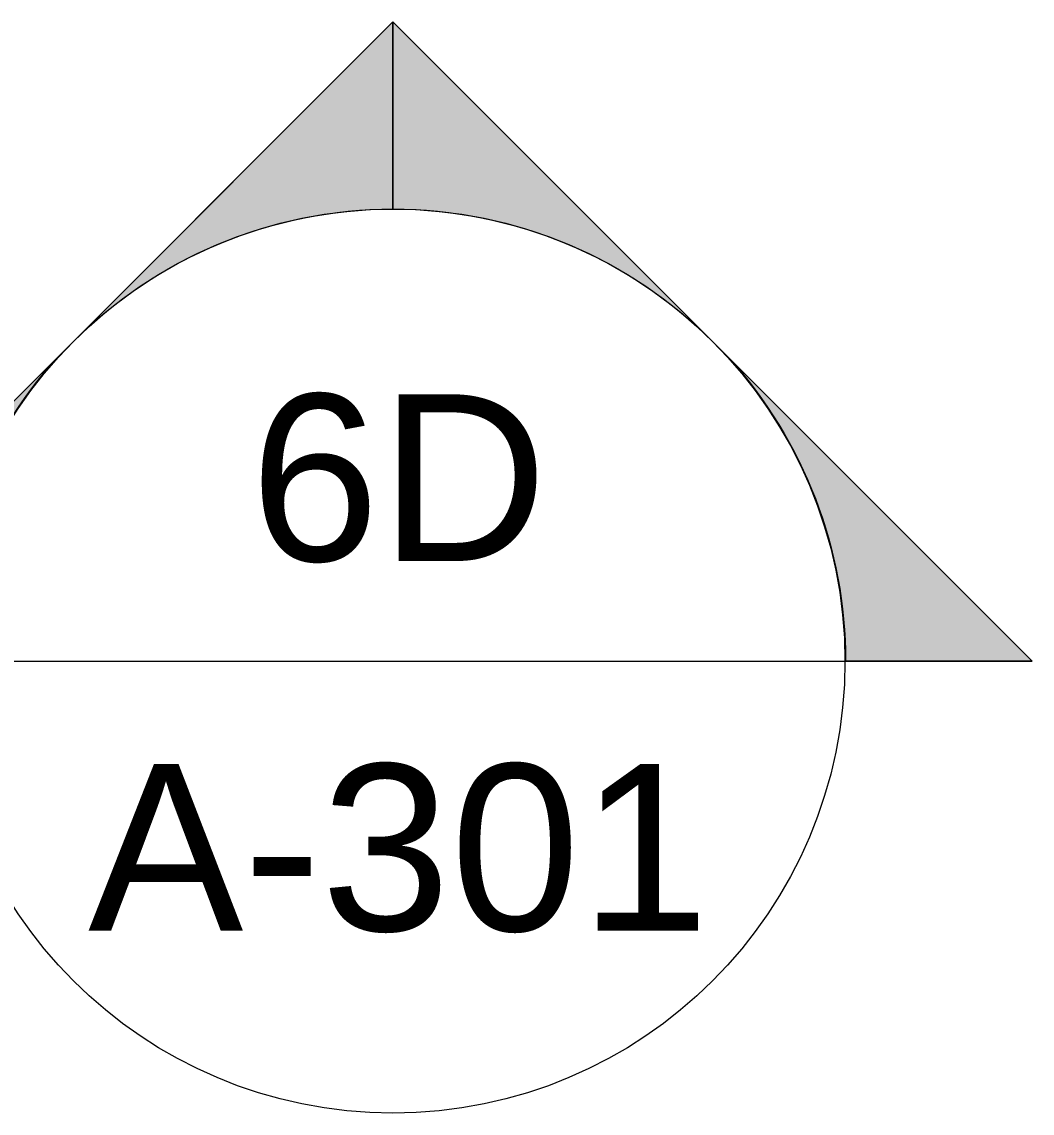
# Model space of a CAD drawing. Header units: inches. Extents: x 21290 to 29226, y -23522 to -20467.
# Drawn here: x 26564.4 to 26671.7, y -21260.5 to -21144.6 of the extents above; entities that cross this region are included whole.
import ezdxf

# ---------------------------------------------------------------- set-up
doc = ezdxf.new("R2010")
doc.units = ezdxf.units.IN
doc.header["$MEASUREMENT"] = 0
doc.layers.add('G-ANNO-SYMB', color=111, linetype='Continuous', lineweight=9)
doc.styles.add('Arial_1', font='arial.ttf', dxfattribs={"height": 17.703593})

# ---------------------------------------------------------------- blocks, each defined once
blk = doc.blocks.new('Section - Section Head - Filled-1526-Roof Low')
at = {"layer": 'G-ANNO-SYMB'}
h = blk.add_hatch(color=256, dxfattribs=at)
edge = h.paths.add_edge_path(flags=0)
edge.add_line((-0.42678, 0.17678), (-0.25, 0.35355))
edge.add_line((-0.25, 0.35355), (-0.25, 0.25))
edge.add_arc((-0.25, 0), 0.25, 90, 135)
h = blk.add_hatch(color=256, dxfattribs=at)
edge = h.paths.add_edge_path(flags=0)
edge.add_arc((-0.25, 0), 0.25, 45, 90)
edge.add_line((-0.25, 0.25), (-0.25, 0.35355))
edge.add_line((-0.25, 0.35355), (-0.07322, 0.17678))
h = blk.add_hatch(color=256, dxfattribs=at)
edge = h.paths.add_edge_path(flags=0)
edge.add_arc((-0.25, 0), 0.25033, 137.9216, 180)
edge.add_line((-0.50033, 0), (-0.60355, 0))
edge.add_line((-0.60355, 0), (-0.4358, 0.16775))
h = blk.add_hatch(color=256, dxfattribs=at)
edge = h.paths.add_edge_path(flags=0)
edge.add_line((-0.0642, 0.16775), (0.10355, 0))
edge.add_line((0.10355, 0), (0.00033, 0))
edge.add_arc((-0.25, 0), 0.25033, 0, 42.0784)
for p, q in [((-0.25, 0.35355), (-0.60355, 0)), ((-0.25, 0.35355), (-0.42678, 0.17678)), ((-0.25, 0.35355), (0.10355, 0)), ((-0.25, 0.25), (-0.25, 0.35355)), ((-0.07322, 0.17678), (-0.25, 0.35355)), ((-0.25, 0.35355), (-0.25, 0.25)), ((-0.4358, 0.16775), (-0.60355, 0)), ((0.10355, 0), (-0.0642, 0.16775)), ((-0.60355, 0), (-0.50033, 0)), ((0.00033, 0), (0.10355, 0)), ((-0.5, 0), (-0.60355, 0)), ((0, 0), (0.10355, 0))]:
    blk.add_line(p, q, dxfattribs=at)
for radius, start, end in [(0.25, 360, 180), (0.25, 90, 135), (0.25, 45, 90), (0.25033, 137.9216, 180), (0.25033, 0, 42.0784), (0.25, 180, 360)]:
    blk.add_arc((-0.25, 0), radius, start, end, dxfattribs=at)

msp = doc.modelspace()

# ---------------------------------------------------------------- linework, layer by layer
at = {"layer": 'G-ANNO-SYMB'}
msp.add_line((26555.82365, -21212.52261), (26651.82365, -21212.52261), dxfattribs=at)

# ---------------------------------------------------------------- block references
at = {"layer": 'G-ANNO-SYMB', "extrusion": (0, 0, -1), "xscale": 191.9999999999999, "yscale": 191.9999999999999, "zscale": 191.9999999999999}
msp.add_blockref('Section - Section Head - Filled-1526-Roof Low', (-26555.82365, -21212.52261), dxfattribs=at)

# ---------------------------------------------------------------- texts
at = {"layer": 'G-ANNO-SYMB', "char_height": 17.703593, "attachment_point": 2, "line_spacing_factor": 0.938532, "style": 'Arial_1'}
for s, insert, width in [('6D', (26604.43839, -21184.18436), 37.584), ('A-301', (26604.43839, -21223.45685), 78.624)]:
    msp.add_mtext(s, dxfattribs=dict(at, insert=insert, width=width))

doc.saveas('drawing.dxf')
